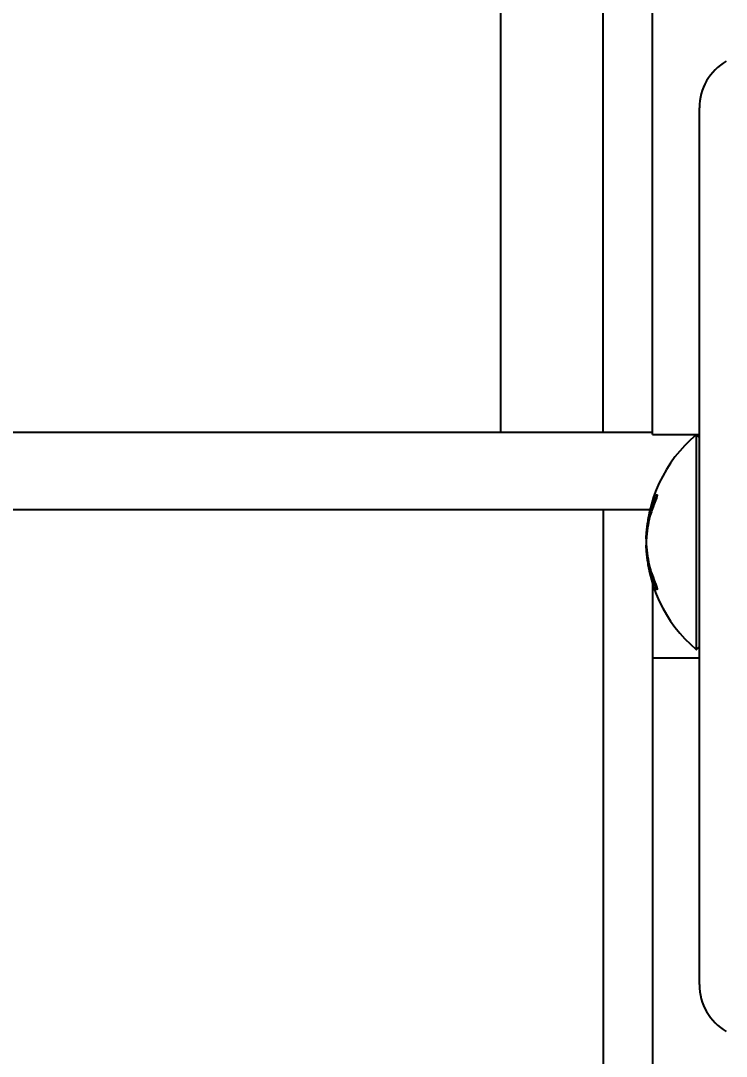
# Model space of a CAD drawing. Header units: millimetres. Extents: x 1293 to 41893, y 1011 to 26911.
# Drawn here: x 14230.1 to 14290.7, y 15320.6 to 15409.6 of the extents above; entities that cross this region are included whole.
import ezdxf

# ---------------------------------------------------------------- set-up
doc = ezdxf.new("R2010")
doc.units = ezdxf.units.MM
doc.header["$LTSCALE"] = 50
doc.layers.add('CAPA_1', color=7, linetype='Continuous')
doc.layers.add('STRUC', color=4, linetype='Continuous')
doc.styles.add('SLDTEXTSTYLE0', font='TXT', dxfattribs={"width": 0.75})
doc.dimstyles.new('SLDDIMSTYLE0', dxfattribs={"dimtxt": 100, "dimasz": 100, "dimexe": 0, "dimexo": 0.0625, "dimgap": 25, "dimtad": 2, "dimdec": 0, "dimlfac": 1.5, "dimrnd": 1e-09, "dimzin": 12, "dimdsep": 46, "dimtxsty": 'SLDTEXTSTYLE0', "dimsah": 1, "dimcen": 0.09, "dimadec": 0, "dimazin": 3, "dimtfac": 1, "dimtdec": 0, "dimtofl": 0, "dimtmove": 0, "dimatfit": 3, "dimfxl": 1, "dimfrac": 2, "dimtolj": 1, "dimtzin": 12, "dimarcsym": 0})

# ---------------------------------------------------------------- blocks, each defined once
blk = doc.blocks.new('_D_18')
at = {"layer": 'CAPA_1', "transparency": 16777216}
for p, q in [((6530.125, 15837.668), (6530.125, 16976.529)), ((16745.162, 15322.374), (16745.162, 16976.529)), ((6530.125, 16926.529), (16745.162, 16926.529))]:
    blk.add_line(p, q, dxfattribs=at)
for points in [[(6530.125, 16926.529), (6630.125, 16911.144), (6630.125, 16941.913)], [(16745.162, 16926.529), (16645.162, 16941.913), (16645.162, 16911.144)]]:
    blk.add_solid(points, dxfattribs=at)
at = {"layer": 'CAPA_1', "transparency": 16777216, "insert": (11452.921, 17055.435), "char_height": 100, "attachment_point": 1, "style": 'SLDTEXTSTYLE0'}
blk.add_mtext('15323', dxfattribs=at)

msp = doc.modelspace()

# ---------------------------------------------------------------- linework, layer by layer
at = {"color": 7, "linetype": 'Continuous', "lineweight": 25}
for p, q in [((14280.1601497, 15374.2452064), (14280.1601497, 15993.3447303)), ((14284.393483, 15374.0352064), (14284.393483, 15989.5831059)), ((14271.3768163, 15374.2452064), (14271.3768163, 15983.8452064)), ((14288.4308163, 15326.7495398), (14288.4308163, 15402.1295398)), ((13756.4601497, 15374.2452064), (14284.393483, 15374.2452064)), ((14284.393483, 15374.0352064), (14288.4308163, 15374.0352064)), ((14288.4308163, 15373.7740398), (14288.1698713, 15374.0349848)), ((14288.1698713, 15355.5637615), (14288.1698713, 15374.0349848)), ((14284.8262199, 15368.6653026), (14284.6682593, 15368.7203934)), ((14284.8251096, 15360.9304436), (14284.6671332, 15360.8753101)), ((14288.1698713, 15355.5637615), (14288.4308163, 15355.8247064)), ((14284.393483, 15354.8438731), (14288.4308163, 15354.8438731))]:
    msp.add_line(p, q, dxfattribs=at)
for centre, radius, start, end in [((14293.0741497, 15402.1295398), 4.6433333, 120.128317496, 180), ((14295.9109131, 15364.7993731), 12.0520968, 130.071396495, 229.92859344), ((14288.261483, 15373.8925731), 0.1693333, 122.752675765, 130.071396496), ((14288.261483, 15355.7061731), 0.1693333, 229.928603506, 237.247324236), ((14293.0741497, 15326.7495398), 4.6433333, 180, 239.871682504)]:
    msp.add_arc(centre, radius, start, end, dxfattribs=at)
for points, knots in [([(14284.6677389, 15368.36573), (14284.5207274, 15367.999823), (14284.2449461, 15367.3134118), (14283.9904643, 15366.2671827), (14283.9202792, 15365.5880431), (14283.885019, 15365.246851)], [0, 0, 0, 0, 0.3622869742, 0.6796201183, 1, 1, 1, 1]), ([(14283.8855884, 15365.600876), (14283.9210835, 15365.9435506), (14283.993722, 15366.6448133), (14284.2523591, 15367.6908224), (14284.5289361, 15368.3754955), (14284.6682593, 15368.7203934)], [0, 0, 0, 0, 0.32168253469, 0.65830376378, 1, 1, 1, 1]), ([(14284.6682593, 15368.7203934), (14284.6840166, 15368.7522561), (14284.7077034, 15368.8001528), (14284.7370727, 15368.8476515), (14284.7627686, 15368.877139), (14284.7845736, 15368.8757704), (14284.7944486, 15368.8395396), (14284.7931199, 15368.7902085), (14284.7866509, 15368.7449118), (14284.774423, 15368.6914693), (14284.7383508, 15368.5649732), (14284.6994163, 15368.455113), (14284.6677389, 15368.36573)], [0, 0, 0, 0, 0.1233524476, 0.1854260276, 0.2439658661, 0.3733248258, 0.5051333537, 0.5686087787, 0.6258152448, 0.6800887999, 0.7397181001, 1, 1, 1, 1]), ([(14283.885019, 15365.246851), (14283.8823252, 15365.2124424), (14283.878206, 15365.1598284), (14283.8736091, 15365.1080648), (14283.8694039, 15365.0748396), (14283.8656257, 15365.072879), (14283.8641918, 15365.1072742), (14283.8646449, 15365.1566928), (14283.8657365, 15365.2022846), (14283.8675839, 15365.2579294), (14283.8727671, 15365.390065), (14283.8798548, 15365.5066029), (14283.8855884, 15365.600876)], [0, 0, 0, 0, 0.123368602, 0.1886422488, 0.2439426824, 0.3732877385, 0.5051248159, 0.5674942331, 0.6258510014, 0.6783000254, 0.7397612934, 1, 1, 1, 1]), ([(14283.8852897, 15364.0027025), (14283.8825927, 15364.0444568), (14283.8784683, 15364.1083094), (14283.8738445, 15364.1966104), (14283.8695929, 15364.2865204), (14283.865726, 15364.3894039), (14283.8641857, 15364.4709754), (14283.8645518, 15364.5135237), (14283.8655845, 15364.5290057), (14283.8673789, 15364.5266366), (14283.8724646, 15364.4895231), (14283.8794994, 15364.4156361), (14283.8851914, 15364.3558529)], [0, 0, 0, 0, 0.1233644554, 0.1886546926, 0.2439470423, 0.3732984996, 0.5051378893, 0.5675093418, 0.6258690154, 0.6783817095, 0.7397731574, 1, 1, 1, 1]), ([(14283.8851914, 15364.3558529), (14283.9206425, 15364.0128898), (14283.9907452, 15363.3346973), (14284.2450663, 15362.2826882), (14284.5202419, 15361.5945414), (14284.6678118, 15361.2255052)], [0, 0, 0, 0, 0.3217684512, 0.6362810523, 1, 1, 1, 1]), ([(14284.6671332, 15360.8753101), (14284.5279831, 15361.2213305), (14284.2515029, 15361.9088452), (14283.9931087, 15362.9594291), (14283.9206432, 15363.6606167), (14283.8852897, 15364.0027025)], [0, 0, 0, 0, 0.3416380652, 0.6788073385, 1, 1, 1, 1]), ([(14284.6678118, 15361.2255052), (14284.6835558, 15361.1860844), (14284.707224, 15361.126822), (14284.7365622, 15361.0432468), (14284.7622286, 15360.9572441), (14284.7839933, 15360.8569368), (14284.7938336, 15360.777138), (14284.7924862, 15360.7348021), (14284.7860235, 15360.7187726), (14284.7737695, 15360.7196437), (14284.7462628, 15360.7443114), (14284.7077306, 15360.8048286), (14284.6773085, 15360.8576447), (14284.6671332, 15360.8753101)], [0, 0, 0, 0, 0.1233089467, 0.1853740606, 0.2438770605, 0.3731752579, 0.5049401333, 0.5684101705, 0.6256089207, 0.6798663298, 0.7394683179, 0.9128601792, 1, 1, 1, 1])]:
    msp.add_open_spline(points, degree=3, knots=knots, dxfattribs=at)
at = {"layer": 'STRUC', "linetype": 'Continuous', "lineweight": 25}
for p, q in [((14284.1836257, 15367.5785398), (13756.4601497, 15367.5785398)), ((14280.1601497, 15367.5785398), (14280.1601497, 13839.8398731)), ((14284.393483, 15361.249466), (14284.393483, 13847.0482802))]:
    msp.add_line(p, q, dxfattribs=at)

# ---------------------------------------------------------------- dimensions: what is measured, and where the dimension line sits
at = {"layer": 'CAPA_1'}
dim = msp.add_linear_dim(base=(16745.1618891, 16926.5285398), p1=(6530.1246702, 15774.167696), p2=(16745.1618891, 15258.8741626), dimstyle='SLDDIMSTYLE0', dxfattribs=at)
dim.commit()
dim.dimension.update_dxf_attribs({"geometry": '_D_18', "text_midpoint": (11637.6432797, 16926.5285398), "dimtype": 160})

doc.saveas('drawing.dxf')
